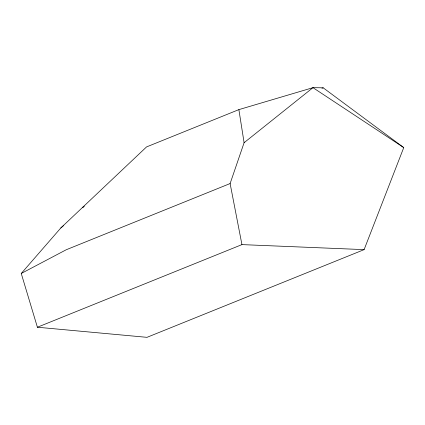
<?xml version="1.0" encoding="UTF-8"?>
<svg xmlns="http://www.w3.org/2000/svg" width="425" height="425" viewBox="0 0 425 425"><rect width="100%" height="100%" fill="white"/><g stroke="black" fill="none" stroke-linecap="round" stroke-linejoin="round"><path stroke-width="0.64" d="M364.113 249.629L241.942 244.609L230.116 183.552L244.099 142.71L238.877 109.623L312.965 87.667L323.186 87.81L403.75 147.592L364.113 249.629L146.997 337.333L37.4 327.229L21.25 273.477L60.823 227.959L146.561 146.912L238.877 109.623M60.823 227.959L63.352 225.813M244.099 142.71L312.965 87.667L403.75 147.592M84.368 206.13L82.253 207.697L83.38 206.991M21.25 273.477L66.236 249.751L230.116 183.552M321.959 88.31L323.186 87.81M37.4 327.229L241.942 244.609"/></g></svg>
